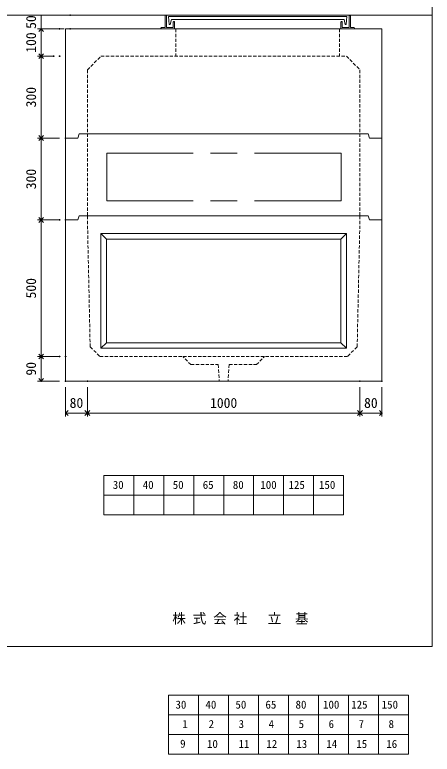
# Model space of a CAD drawing. Units: millimetres, scale not verified. Extents: x -4890 to 18489, y -2335 to 2335.
# Drawn here: x 3359 to 4890, y -2335 to 374 of the extents above; entities that cross this region are included whole.
import ezdxf
from ezdxf.enums import TextEntityAlignment as Align

# ---------------------------------------------------------------- set-up
doc = ezdxf.new("R2010")
doc.units = ezdxf.units.MM
doc.header["$LTSCALE"] = 10
doc.header["$PDMODE"] = 32
doc.header["$PDSIZE"] = 2
doc.linetypes.add('DASHED1', pattern=[1.8, 1.2, -0.6])
doc.linetypes.add('USER2', pattern=[50.8, 31.75, -6.35, 6.35, -6.35])
doc.layers.add('0-1_Defpoints', color=7, linetype='Continuous')
for name, color, linetype, lineweight in [('0-2_waku', 7, 'Continuous', 18), ('0-3_gaikei', 7, 'Continuous', 18), ('0-4_kakure', 7, 'DASHED1', 5), ('0-5_sunpou', 7, 'Continuous', 5), ('0-8_uchigawa', 6, 'Continuous', 18), ('0-A_futa', 3, 'Continuous', 18), ('0-B_GL', 4, 'Continuous', 18), ('0-D_文字１', 7, 'Continuous', 18), ('1-2_uchigawa2', 6, 'USER2', 18), ('1-4_文字２', 7, 'Continuous', 5)]:
    doc.layers.add(name, color=color, linetype=linetype, lineweight=lineweight)
doc.styles.add('ＭＳ ゴシック', font='')
doc.styles.get('ＭＳ ゴシック').set_extended_font_data('MS Gothic')

# ---------------------------------------------------------------- blocks, each defined once
blk = doc.blocks.new('_Open90')
at = {"layer": '0-5_sunpou'}
blk.add_line((0, 0), (-1, 0), dxfattribs=at)
blk.add_lwpolyline([(-0.5, 0.5), (0, 0), (-0.5, -0.5)], dxfattribs=at)
blk = doc.blocks.new('D68')
at = {"layer": '0-1_Defpoints'}
for p in [(4992.32, 1202.03), (5072.32, 1202.03), (5072.32, 1084.61)]:
    blk.add_point(p, dxfattribs=at)
at = {"layer": '0-5_sunpou'}
for p, q in [((4992.32, 1180.03), (4992.32, 1071.61)), ((5072.32, 1180.03), (5072.32, 1071.61)), ((5010.32, 1084.61), (5054.32, 1084.61))]:
    blk.add_line(p, q, dxfattribs=at)
at = {"layer": '0-5_sunpou', "xscale": 18, "yscale": 18, "rotation": 180}
blk.add_blockref('_Open90', (4992.32, 1084.61), dxfattribs=at)
at = {"layer": '0-5_sunpou', "xscale": 18, "yscale": 18}
blk.add_blockref('_Open90', (5072.32, 1084.61), dxfattribs=at)
at = {"layer": '0-5_sunpou', "style": 'ＭＳ ゴシック'}
blk.add_text('80', height=36.66, dxfattribs=at).set_placement((5007.32, 1092.61), align=Align.BOTTOM_LEFT)
blk = doc.blocks.new('D69')
at = {"layer": '0-1_Defpoints'}
for p in [(5072.32, 1202.03), (6072.32, 1202.03), (6072.32, 1084.61)]:
    blk.add_point(p, dxfattribs=at)
at = {"layer": '0-5_sunpou'}
for p, q in [((5072.32, 1180.03), (5072.32, 1071.61)), ((6072.32, 1180.03), (6072.32, 1071.61)), ((5090.32, 1084.61), (6054.32, 1084.61))]:
    blk.add_line(p, q, dxfattribs=at)
at = {"layer": '0-5_sunpou', "xscale": 18, "yscale": 18, "rotation": 180}
blk.add_blockref('_Open90', (5072.32, 1084.61), dxfattribs=at)
at = {"layer": '0-5_sunpou', "xscale": 18, "yscale": 18}
blk.add_blockref('_Open90', (6072.32, 1084.61), dxfattribs=at)
at = {"layer": '0-5_sunpou', "style": 'ＭＳ ゴシック'}
blk.add_text('1000', height=36.66, dxfattribs=at).set_placement((5522.32, 1092.61), align=Align.BOTTOM_LEFT)
blk = doc.blocks.new('D70')
at = {"layer": '0-1_Defpoints'}
for p in [(6072.32, 1202.03), (6152.32, 1202.03), (6152.32, 1084.61)]:
    blk.add_point(p, dxfattribs=at)
at = {"layer": '0-5_sunpou'}
for p, q in [((6072.32, 1180.03), (6072.32, 1071.61)), ((6152.32, 1180.03), (6152.32, 1071.61)), ((6090.32, 1084.61), (6134.32, 1084.61))]:
    blk.add_line(p, q, dxfattribs=at)
at = {"layer": '0-5_sunpou', "xscale": 18, "yscale": 18, "rotation": 180}
blk.add_blockref('_Open90', (6072.32, 1084.61), dxfattribs=at)
at = {"layer": '0-5_sunpou', "xscale": 18, "yscale": 18}
blk.add_blockref('_Open90', (6152.32, 1084.61), dxfattribs=at)
at = {"layer": '0-5_sunpou', "style": 'ＭＳ ゴシック'}
blk.add_text('80', height=36.66, dxfattribs=at).set_placement((6087.32, 1092.61), align=Align.BOTTOM_LEFT)
blk = doc.blocks.new('D71')
at = {"layer": '0-1_Defpoints'}
for p in [(4992.32, 1292.03), (4903, 1202.03), (4992.32, 1202.03)]:
    blk.add_point(p, dxfattribs=at)
at = {"layer": '0-5_sunpou'}
for p, q in [((4970.32, 1292.03), (4890, 1292.03)), ((4903, 1274.03), (4903, 1220.03)), ((4970.32, 1202.03), (4890, 1202.03))]:
    blk.add_line(p, q, dxfattribs=at)
at = {"layer": '0-5_sunpou', "xscale": 18, "yscale": 18}
for p, rotation in [((4903, 1292.03), 90), ((4903, 1202.03), 270)]:
    blk.add_blockref('_Open90', p, dxfattribs=dict(at, rotation=rotation))
at = {"layer": '0-5_sunpou', "style": 'ＭＳ ゴシック'}
blk.add_text('90', height=36.66, rotation=90, dxfattribs=at).set_placement((4895, 1222.03), align=Align.BOTTOM_LEFT)
blk = doc.blocks.new('D72')
at = {"layer": '0-1_Defpoints'}
for p in [(4992.32, 1792.03), (4903, 1292.03), (4970.32, 1292.03)]:
    blk.add_point(p, dxfattribs=at)
at = {"layer": '0-5_sunpou'}
for p, q in [((4970.32, 1792.03), (4890, 1792.03)), ((4903, 1774.03), (4903, 1310.03)), ((4948.32, 1292.03), (4890, 1292.03))]:
    blk.add_line(p, q, dxfattribs=at)
at = {"layer": '0-5_sunpou', "xscale": 18, "yscale": 18}
for p, rotation in [((4903, 1792.03), 90), ((4903, 1292.03), 270)]:
    blk.add_blockref('_Open90', p, dxfattribs=dict(at, rotation=rotation))
at = {"layer": '0-5_sunpou', "style": 'ＭＳ ゴシック'}
blk.add_text('500', height=36.66, rotation=90, dxfattribs=at).set_placement((4895, 1504.53), align=Align.BOTTOM_LEFT)
blk = doc.blocks.new('D73')
at = {"layer": '0-1_Defpoints'}
for p in [(4970.32, 2492.03), (4903, 2392.03), (4970.32, 2392.03)]:
    blk.add_point(p, dxfattribs=at)
at = {"layer": '0-5_sunpou'}
for p, q in [((4948.32, 2492.03), (4890, 2492.03)), ((4903, 2474.03), (4903, 2410.03)), ((4948.32, 2392.03), (4890, 2392.03))]:
    blk.add_line(p, q, dxfattribs=at)
at = {"layer": '0-5_sunpou', "xscale": 18, "yscale": 18}
for p, rotation in [((4903, 2492.03), 90), ((4903, 2392.03), 270)]:
    blk.add_blockref('_Open90', p, dxfattribs=dict(at, rotation=rotation))
at = {"layer": '0-5_sunpou', "style": 'ＭＳ ゴシック'}
blk.add_text('100', height=36.66, rotation=90, dxfattribs=at).set_placement((4895, 2404.53), align=Align.BOTTOM_LEFT)
blk = doc.blocks.new('D74')
at = {"layer": '0-1_Defpoints'}
for p in [(4948.32, 2392.03), (4903, 2092.03), (4992.32, 2092.03)]:
    blk.add_point(p, dxfattribs=at)
at = {"layer": '0-5_sunpou'}
for p, q in [((4926.32, 2392.03), (4890, 2392.03)), ((4903, 2374.03), (4903, 2110.03)), ((4970.32, 2092.03), (4890, 2092.03))]:
    blk.add_line(p, q, dxfattribs=at)
at = {"layer": '0-5_sunpou', "xscale": 18, "yscale": 18}
for p, rotation in [((4903, 2392.03), 90), ((4903, 2092.03), 270)]:
    blk.add_blockref('_Open90', p, dxfattribs=dict(at, rotation=rotation))
at = {"layer": '0-5_sunpou', "style": 'ＭＳ ゴシック'}
blk.add_text('300', height=36.66, rotation=90, dxfattribs=at).set_placement((4895, 2204.53), align=Align.BOTTOM_LEFT)
blk = doc.blocks.new('D75')
at = {"layer": '0-1_Defpoints'}
for p in [(4992.32, 2092.03), (4903, 1792.03), (4970.32, 1792.03)]:
    blk.add_point(p, dxfattribs=at)
at = {"layer": '0-5_sunpou'}
for p, q in [((4970.32, 2092.03), (4890, 2092.03)), ((4903, 2074.03), (4903, 1810.03)), ((4948.32, 1792.03), (4890, 1792.03))]:
    blk.add_line(p, q, dxfattribs=at)
at = {"layer": '0-5_sunpou', "xscale": 18, "yscale": 18}
for p, rotation in [((4903, 2092.03), 90), ((4903, 1792.03), 270)]:
    blk.add_blockref('_Open90', p, dxfattribs=dict(at, rotation=rotation))
at = {"layer": '0-5_sunpou', "style": 'ＭＳ ゴシック'}
blk.add_text('300', height=36.66, rotation=90, dxfattribs=at).set_placement((4895, 1904.53), align=Align.BOTTOM_LEFT)
blk = doc.blocks.new('D79')
at = {"layer": '0-1_Defpoints'}
for p in [(5009.1, 2542.03), (4903, 2492.03), (5009.1, 2492.03)]:
    blk.add_point(p, dxfattribs=at)
at = {"layer": '0-5_sunpou'}
for p, q in [((4987.1, 2542.03), (4890, 2542.03)), ((4903, 2542.03), (4903, 2492.03)), ((4987.1, 2492.03), (4890, 2492.03))]:
    blk.add_line(p, q, dxfattribs=at)
at = {"layer": '0-5_sunpou', "style": 'ＭＳ ゴシック'}
blk.add_text('50', height=36.66, rotation=90, dxfattribs=at).set_placement((4895, 2492.03), align=Align.BOTTOM_LEFT)

msp = doc.modelspace()

# ---------------------------------------------------------------- linework, layer by layer
at = {"layer": '0-2_waku'}
for p, q in [((4890.06, 2334.66), (4890.06, -1940.34)), ((3685.06, -1313.67), (3685.06, -1457.67)), ((3685.06, -1313.67), (3685.06, -1457.67)), ((3685.06, -1313.67), (3685.06, -1457.67)), ((3685.06, -1313.67), (3685.06, -1457.67)), ((3685.06, -1313.67), (4565.06, -1313.67)), ((3795.06, -1313.67), (3795.06, -1457.67)), ((3905.06, -1313.67), (3905.06, -1457.67)), ((3905.06, -1313.67), (3905.06, -1457.67)), ((4015.06, -1313.67), (4015.06, -1457.67)), ((4125.06, -1313.67), (4125.06, -1457.67)), ((4235.06, -1313.67), (4235.06, -1457.67)), ((4345.06, -1313.67), (4345.06, -1457.67)), ((4455.06, -1313.67), (4455.06, -1457.67)), ((4565.06, -1313.67), (4565.06, -1457.67)), ((3685.06, -1385.67), (4565.06, -1385.67)), ((3685.06, -1457.67), (4565.06, -1457.67)), ((-1229.94, -1940.34), (4890.06, -1940.34))]:
    msp.add_line(p, q, dxfattribs=at)
for points in [[(-1229.94, 2334.66), (-1229.94, -1940.34), (4890.06, -1940.34)], [(-1229.94, 2334.66), (4890.06, 2334.66), (4890.06, -1940.34)]]:
    msp.add_lwpolyline(points, dxfattribs=at)
at = {"layer": '0-3_gaikei'}
for p, q in [((3545.06, 322.33), (4705.06, 322.33)), ((3545.06, 322.33), (4705.06, 322.33)), ((3545.06, 322.33), (3545.06, -377.67)), ((4705.06, 322.33), (4705.06, -377.67)), ((4125.06, -62.67), (3595.06, -62.67)), ((4655.06, -62.67), (4125.06, -62.67)), ((4655.06, -62.67), (4660.06, -77.67)), ((4705.06, -77.67), (4660.06, -77.67)), ((4680.06, -77.67), (4705.06, -77.67)), ((4680.06, -77.67), (4705.06, -77.67)), ((3545.06, -377.67), (3545.06, -967.67)), ((4125.06, -362.67), (3595.06, -362.67)), ((4655.06, -362.67), (4125.06, -362.67)), ((4655.06, -362.67), (4660.06, -377.67)), ((4705.06, -377.67), (4660.06, -377.67)), ((4680.06, -377.67), (4705.06, -377.67)), ((4680.06, -377.67), (4705.06, -377.67)), ((3545.06, -967.67), (4705.06, -967.67)), ((3545.06, -967.67), (4705.06, -967.67))]:
    msp.add_line(p, q, dxfattribs=at)
for points in [[(3595.06, -62.67), (3590.06, -77.67), (3545.06, -77.67)], [(3595.06, -362.67), (3590.06, -377.67), (3545.06, -377.67)], [(3545.06, -967.67), (4705.06, -967.67), (4705.06, -377.67)]]:
    msp.add_lwpolyline(points, dxfattribs=at)
at = {"layer": '0-4_kakure'}
for p, q in [((3950.06, 322.33), (3950.06, 222.33)), ((4550.06, 322.33), (4550.06, 222.33)), ((3625.06, 172.33), (3675.06, 222.33)), ((3625.06, 172.33), (3675.06, 222.33)), ((3675.06, 222.33), (4575.06, 222.33)), ((4575.06, 222.33), (4625.06, 172.33)), ((3625.06, 172.33), (3625.06, -362.67)), ((4625.06, 172.33), (4625.06, -362.67)), ((3635.38, -842.67), (3625.06, -362.67)), ((4625.06, -362.67), (4614.74, -842.67)), ((3635.38, -842.67), (3671.14, -877.67)), ((3671.14, -877.67), (4125.06, -877.67)), ((4005.06, -907.67), (3975.06, -877.67)), ((4005.06, -907.67), (3975.06, -877.67)), ((4245.06, -907.67), (4275.06, -877.67)), ((4245.06, -907.67), (4275.06, -877.67)), ((4005.06, -907.67), (4105.06, -907.67)), ((4005.06, -907.67), (4105.06, -907.67)), ((4105.06, -907.67), (4109.06, -967.67)), ((4105.06, -907.67), (4109.06, -967.67)), ((4145.06, -907.67), (4141.06, -967.67)), ((4145.06, -907.67), (4141.06, -967.67)), ((4145.06, -907.67), (4245.06, -907.67)), ((4145.06, -907.67), (4245.06, -907.67))]:
    msp.add_line(p, q, dxfattribs=at)
msp.add_lwpolyline([(4614.74, -842.67), (4578.97, -877.67), (4125.06, -877.67)], dxfattribs=at)
at = {"layer": '0-8_uchigawa'}
for p, q in [((3675.06, -427.67), (3695.06, -447.67)), ((3675.06, -847.67), (3675.06, -427.67)), ((4575.06, -847.67), (4575.06, -427.67)), ((3695.06, -447.67), (4125.06, -447.67)), ((3695.06, -827.67), (3695.06, -447.67)), ((4555.06, -827.67), (4555.06, -447.67)), ((3675.06, -847.67), (3695.06, -827.67)), ((3695.06, -827.67), (4555.06, -827.67)), ((4575.06, -847.67), (4555.06, -827.67)), ((3675.06, -847.67), (4575.06, -847.67))]:
    msp.add_line(p, q, dxfattribs=at)
for points in [[(3675.06, -427.67), (4125.06, -427.67), (4575.06, -427.67)], [(4125.06, -447.67), (4555.06, -447.67), (4575.06, -427.67)]]:
    msp.add_lwpolyline(points, dxfattribs=at)
at = {"layer": '0-A_futa'}
for p, q in [((3910.06, 370.33), (3910.06, 327.33)), ((3912.06, 372.33), (3915.06, 372.33)), ((3915.06, 372.33), (3915.06, 327.33)), ((3922.87, 367.83), (4577.2, 367.83)), ((3922.87, 367.83), (3925.36, 337.83)), ((3933.39, 356.83), (3929.07, 337.83)), ((3933.39, 356.83), (4566.73, 356.83)), ((4566.73, 356.83), (4571.04, 337.83)), ((4577.2, 367.83), (4574.95, 337.83)), ((4585.06, 372.33), (4585.06, 327.33)), ((4585.06, 372.33), (4588.06, 372.33)), ((4590.06, 370.33), (4590.06, 327.33)), ((3895.06, 325.33), (3895.06, 324.33)), ((3897.06, 327.33), (3910.06, 327.33)), ((3915.06, 327.33), (3940.06, 327.33)), ((3925.36, 337.83), (3929.07, 337.83)), ((3940.06, 347.33), (3940.06, 327.33)), ((3942.06, 349.33), (3943.06, 349.33)), ((3945.06, 347.33), (3945.06, 322.33)), ((4555.06, 347.33), (4555.06, 322.33)), ((4558.06, 349.33), (4557.06, 349.33)), ((4560.06, 347.33), (4560.06, 327.33)), ((4585.06, 327.33), (4560.06, 327.33)), ((4574.95, 337.83), (4571.04, 337.83)), ((4603.06, 327.33), (4590.06, 327.33)), ((4605.06, 325.33), (4605.06, 324.33)), ((3950.06, 322.33), (3897.06, 322.33)), ((4555.06, 322.33), (4603.06, 322.33))]:
    msp.add_line(p, q, dxfattribs=at)
for centre, start, end in [((3912.06, 370.33), 90, 180), ((4588.06, 370.33), 0, 90), ((3897.06, 325.33), 90, 180), ((3942.06, 347.33), 90, 180), ((3943.06, 347.33), 0, 90), ((4557.06, 347.33), 90, 180), ((4558.06, 347.33), 0, 90), ((4603.06, 325.33), 0, 90), ((3897.06, 324.33), 180, 270), ((4603.06, 324.33), 270, 0)]:
    msp.add_arc(centre, 2, start, end, dxfattribs=at)
at = {"layer": '0-B_GL'}
msp.add_line((-1229.94, 372.33), (4890.06, 372.33), dxfattribs=at)
at = {"layer": '1-2_uchigawa2'}
for p, q in [((3695.91, -132.67), (4125.91, -132.67)), ((3695.91, -132.67), (3695.91, -307.67)), ((4555.91, -132.67), (4125.91, -132.67)), ((4555.91, -132.67), (4555.91, -307.67)), ((3695.91, -307.67), (4125.91, -307.67)), ((4555.91, -307.67), (4125.91, -307.67))]:
    msp.add_line(p, q, dxfattribs=at)
at = {"layer": '1-4_文字２'}
for p, q in [((3923.15, -2118.66), (3923.15, -2262.66)), ((3923.15, -2118.66), (3923.15, -2262.66)), ((3923.15, -2118.66), (3923.15, -2262.66)), ((3923.15, -2118.66), (3923.15, -2262.66)), ((3923.15, -2118.66), (4803.15, -2118.66)), ((3923.15, -2118.66), (3923.15, -2262.66)), ((3923.15, -2118.66), (3923.15, -2262.66)), ((3923.15, -2118.66), (3923.15, -2262.66)), ((3923.15, -2118.66), (3923.15, -2262.66)), ((3923.15, -2118.66), (4803.15, -2118.66)), ((4033.15, -2118.66), (4033.15, -2262.66)), ((4033.15, -2118.66), (4033.15, -2262.66)), ((4143.15, -2118.66), (4143.15, -2262.66)), ((4143.15, -2118.66), (4143.15, -2262.66)), ((4143.15, -2118.66), (4143.15, -2262.66)), ((4143.15, -2118.66), (4143.15, -2262.66)), ((4253.15, -2118.66), (4253.15, -2262.66)), ((4253.15, -2118.66), (4253.15, -2262.66)), ((4363.15, -2118.66), (4363.15, -2262.66)), ((4363.15, -2118.66), (4363.15, -2262.66)), ((4473.15, -2118.66), (4473.15, -2262.66)), ((4473.15, -2118.66), (4473.15, -2262.66)), ((4583.15, -2118.66), (4583.15, -2262.66)), ((4583.15, -2118.66), (4583.15, -2262.66)), ((4693.15, -2118.66), (4693.15, -2262.66)), ((4693.15, -2118.66), (4693.15, -2262.66)), ((4803.15, -2118.66), (4803.15, -2262.66)), ((4803.15, -2118.66), (4803.15, -2262.66)), ((3923.15, -2190.66), (4803.15, -2190.66)), ((3923.15, -2190.66), (4803.15, -2190.66)), ((3923.15, -2262.66), (4803.15, -2262.66)), ((3923.15, -2262.66), (4803.15, -2262.66)), ((3923.15, -2262.66), (3923.15, -2334.66)), ((3923.15, -2262.66), (3923.15, -2334.66)), ((3923.15, -2262.66), (3923.15, -2334.66)), ((3923.15, -2262.66), (3923.15, -2334.66)), ((3923.15, -2262.66), (4803.15, -2262.66)), ((3923.15, -2262.66), (3923.15, -2334.66)), ((3923.15, -2262.66), (3923.15, -2334.66)), ((3923.15, -2262.66), (3923.15, -2334.66)), ((3923.15, -2262.66), (3923.15, -2334.66)), ((3923.15, -2262.66), (4803.15, -2262.66)), ((4033.15, -2262.66), (4033.15, -2334.66)), ((4033.15, -2262.66), (4033.15, -2334.66)), ((4143.15, -2262.66), (4143.15, -2334.66)), ((4143.15, -2262.66), (4143.15, -2334.66)), ((4143.15, -2262.66), (4143.15, -2334.66)), ((4143.15, -2262.66), (4143.15, -2334.66)), ((4253.15, -2262.66), (4253.15, -2334.66)), ((4253.15, -2262.66), (4253.15, -2334.66)), ((4363.15, -2262.66), (4363.15, -2334.66)), ((4363.15, -2262.66), (4363.15, -2334.66)), ((4473.15, -2262.66), (4473.15, -2334.66)), ((4473.15, -2262.66), (4473.15, -2334.66)), ((4583.15, -2262.66), (4583.15, -2334.66)), ((4583.15, -2262.66), (4583.15, -2334.66)), ((4693.15, -2262.66), (4693.15, -2334.66)), ((4693.15, -2262.66), (4693.15, -2334.66)), ((4803.15, -2262.66), (4803.15, -2334.66)), ((4803.15, -2262.66), (4803.15, -2334.66)), ((3923.15, -2334.66), (4803.15, -2334.66)), ((3923.15, -2334.66), (4803.15, -2334.66))]:
    msp.add_line(p, q, dxfattribs=at)

# ---------------------------------------------------------------- block references
at = {"layer": '0-5_sunpou'}
for name in ['D79', 'D73', 'D74', 'D75', 'D72', 'D71', 'D68', 'D69', 'D70']:
    msp.add_blockref(name, (-1447.26, -2169.7), dxfattribs=at)

# ---------------------------------------------------------------- texts
at = {"layer": '0-D_文字１', "style": 'ＭＳ ゴシック'}
for s, height, p in [('30', 29.33, (3718.29, -1371.49)), ('40', 29.33, (3828.29, -1371.49)), ('50', 29.33, (3938.29, -1371.49)), ('65', 29.33, (4048.29, -1371.49)), ('80', 29.33, (4158.7, -1371.49)), ('100', 29.33, (4259.57, -1371.49)), ('125', 29.33, (4362.96, -1371.49)), ('150', 29.33, (4474.72, -1371.49)), ('株 式 会 社 \u3000立\u3000基', 36.66, (3936.59, -1866.7))]:
    msp.add_text(s, height=height, dxfattribs=at).set_placement(p, align=Align.BOTTOM_LEFT)
at = {"layer": '1-4_文字２', "style": 'ＭＳ ゴシック'}
for s, p in [('30', (3948.3, -2176.48)), ('30', (3948.3, -2176.48)), ('40', (4058.3, -2176.48)), ('40', (4058.3, -2176.48)), ('50', (4168.3, -2176.48)), ('50', (4168.3, -2176.48)), ('65', (4278.3, -2176.48)), ('65', (4278.3, -2176.48)), ('80', (4388.71, -2176.48)), ('80', (4388.71, -2176.48)), ('100', (4489.59, -2176.48)), ('100', (4489.59, -2176.48)), ('125', (4592.97, -2176.48)), ('125', (4592.97, -2176.48)), ('150', (4704.74, -2176.48)), ('150', (4704.74, -2176.48)), ('1', (3973.45, -2247.52)), ('2', (4069.89, -2247.52)), ('3', (4179.89, -2247.52)), ('4', (4289.89, -2247.52)), ('5', (4399.89, -2247.52)), ('6', (4509.89, -2247.52)), ('7', (4619.89, -2247.52)), ('8', (4729.89, -2247.52)), ('9', (3965.38, -2319.52)), ('10', (4063.8, -2320.48)), ('11', (4179.3, -2320.48)), ('12', (4281.51, -2320.48)), ('13', (4391.51, -2320.48)), ('14', (4501.51, -2320.48)), ('15', (4611.51, -2320.48)), ('16', (4721.51, -2320.48))]:
    msp.add_text(s, height=29.33, dxfattribs=at).set_placement(p, align=Align.BOTTOM_LEFT)

doc.saveas('drawing.dxf')
